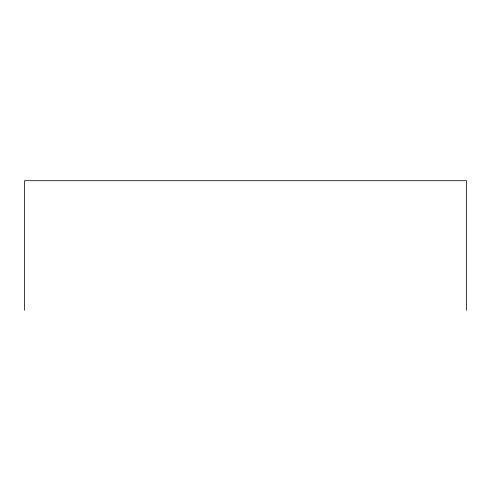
<?xml version="1.0" encoding="UTF-8"?>
<svg xmlns="http://www.w3.org/2000/svg" width="491" height="491" viewBox="0 0 491 491"><rect width="100%" height="100%" fill="white"/><g stroke="black" fill="none" stroke-linecap="round" stroke-linejoin="round"><path stroke-width="0.74" d="M466.45 310.294L466.45 180.706L24.55 180.706L24.55 310.294"/></g></svg>
